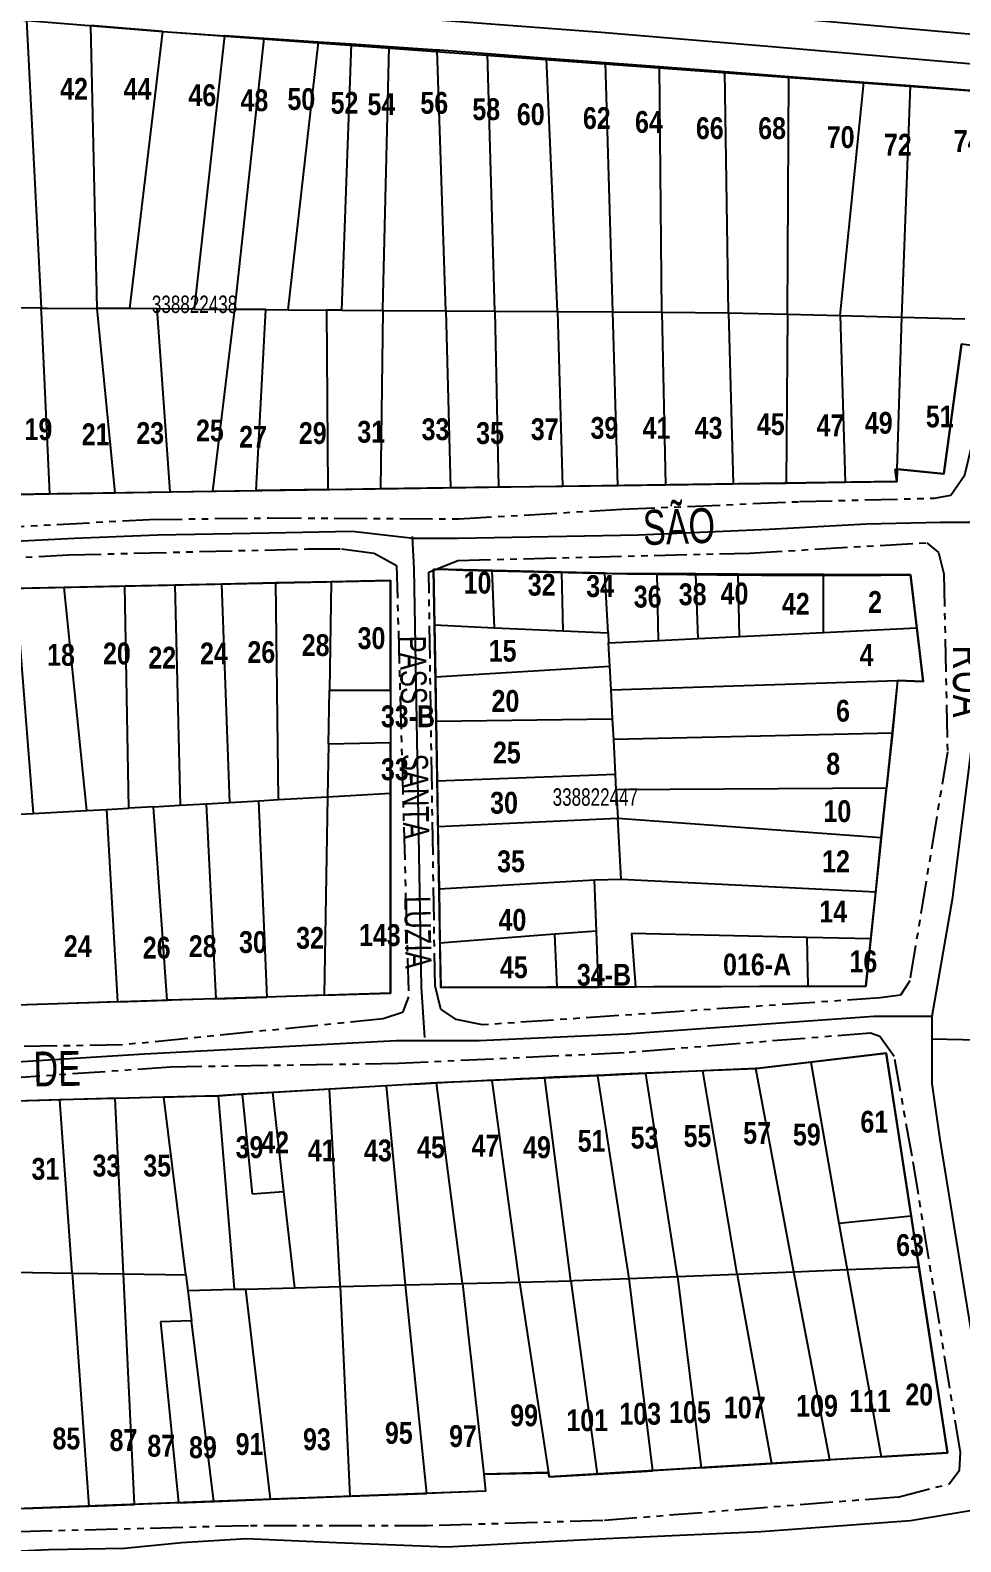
# Model space of a CAD drawing. Extents: x 204256 to 207861, y 4845615 to 4848347.
# Drawn here: x 205388.6 to 205495.3, y 4847165.6 to 4847338.8 of the extents above; entities that cross this region are included whole.
import ezdxf
from ezdxf.enums import TextEntityAlignment as Align

# ---------------------------------------------------------------- set-up
doc = ezdxf.new("R2010")
doc.units = 0
doc.header["$LTSCALE"] = 1.5
doc.header["$MEASUREMENT"] = 0
doc.linetypes.add('PHANTOMX2', pattern=[5, 2.5, -0.5, 0.5, -0.5, 0.5, -0.5])
for name, color, linetype in [('CD-MALHA-LOTES', 40, 'CONTINUOUS'), ('CD_TXT_QUADRA', 7, 'CONTINUOUS'), ('RU-QUADRAS', 210, 'CONTINUOUS'), ('SV-EIXO-ROD-ESTR', 7, 'CONTINUOUS'), ('SV-EIXO-RUA-N-PAV', 6, 'CONTINUOUS'), ('SV-RUA-NAO-PAV-S-GUIA-C-GUIA', 7, 'PHANTOMX2'), ('SV-RUA-PAVIM-S-GUIA-C-GUIA', 7, 'CONTINUOUS'), ('SV-TXT-RUA-N-PAV-S-GUIA-C-GUIA', 7, 'CONTINUOUS'), ('Th_NmrPort', 7, 'CONTINUOUS')]:
    doc.layers.add(name, color=color, linetype=linetype)
doc.styles.add('ARIAL', font='ARIAL.TTF')
doc.styles.get("Standard").update_dxf_attribs({"font": 'swisscbo.ttf'})

msp = doc.modelspace()

# ---------------------------------------------------------------- linework, layer by layer
at = {"layer": 'CD-MALHA-LOTES', "linetype": 'Continuous'}
for p, q in [((205388.21, 4847339.9), (205389.88, 4847306.94)), ((205403.82, 4847338.62), (205395.54, 4847339.3)), ((205395.54, 4847339.3), (205396.26, 4847306.89)), ((205400.05, 4847306.87), (205403.82, 4847338.62)), ((205403.82, 4847338.62), (205410.88, 4847338.14)), ((205410.88, 4847338.14), (205407.41, 4847306.82)), ((205415.46, 4847337.83), (205410.88, 4847338.14)), ((205412.07, 4847306.78), (205415.46, 4847337.83)), ((205421.67, 4847337.41), (205415.46, 4847337.83)), ((205418.18, 4847306.74), (205421.67, 4847337.41)), ((205425.44, 4847337.16), (205421.67, 4847337.41)), ((205424.33, 4847306.7), (205425.44, 4847337.16)), ((205429.77, 4847336.86), (205425.44, 4847337.16)), ((205429.06, 4847306.82), (205429.77, 4847336.86)), ((205435.27, 4847336.49), (205429.77, 4847336.86)), ((205435.55, 4847336.47), (205435.27, 4847336.49)), ((205436.25, 4847306.62), (205435.27, 4847336.49)), ((205441.03, 4847336.05), (205435.55, 4847336.47)), ((205447.79, 4847335.54), (205441.03, 4847336.05)), ((205441.86, 4847306.58), (205441.03, 4847336.05)), ((205454.55, 4847335.03), (205447.79, 4847335.54)), ((205449.06, 4847306.53), (205447.79, 4847335.54)), ((205460.73, 4847334.56), (205454.55, 4847335.03)), ((205455.4, 4847306.49), (205454.55, 4847335.03)), ((205468.23, 4847333.99), (205460.73, 4847334.56)), ((205461.02, 4847306.45), (205460.73, 4847334.56)), ((205475.56, 4847333.44), (205468.23, 4847333.99)), ((205468.65, 4847306.38), (205468.23, 4847333.99)), ((205475.41, 4847306.23), (205475.56, 4847333.44)), ((205484.15, 4847332.78), (205475.56, 4847333.44)), ((205481.46, 4847306.07), (205484.15, 4847332.78)), ((205489.5, 4847332.38), (205484.15, 4847332.78)), ((205488.52, 4847305.88), (205489.5, 4847332.38)), ((205499.24, 4847331.64), (205489.5, 4847332.38)), ((205389.88, 4847306.94), (205384.04, 4847306.99)), ((205389.91, 4847306.39), (205389.88, 4847306.94)), ((205389.88, 4847306.94), (205390.58, 4847306.93)), ((205390.58, 4847306.93), (205396.26, 4847306.89)), ((205400.05, 4847306.87), (205396.26, 4847306.89)), ((205396.26, 4847306.89), (205398.33, 4847285.77)), ((205403.19, 4847306.85), (205400.05, 4847306.87)), ((205404.67, 4847285.88), (205403.19, 4847306.85)), ((205407.41, 4847306.82), (205403.19, 4847306.85)), ((205407.41, 4847306.82), (205412.07, 4847306.78)), ((205409.55, 4847285.96), (205412.07, 4847306.78)), ((205415.64, 4847306.76), (205412.07, 4847306.78)), ((205414.54, 4847286.04), (205415.64, 4847306.76)), ((205415.64, 4847306.76), (205418.18, 4847306.74)), ((205418.18, 4847306.74), (205422.58, 4847306.71)), ((205422.58, 4847306.71), (205422.72, 4847286.17)), ((205424.33, 4847306.7), (205422.58, 4847306.71)), ((205424.33, 4847306.7), (205429.06, 4847306.67)), ((205429.06, 4847306.67), (205428.78, 4847286.26)), ((205429.06, 4847306.67), (205429.06, 4847306.82)), ((205429.06, 4847306.67), (205436.25, 4847306.62)), ((205436.25, 4847306.62), (205436.81, 4847286.37)), ((205436.25, 4847306.62), (205441.86, 4847306.58)), ((205441.86, 4847306.58), (205442.29, 4847286.44)), ((205441.86, 4847306.58), (205449.06, 4847306.53)), ((205449.06, 4847306.53), (205455.4, 4847306.49)), ((205449.06, 4847306.53), (205449.63, 4847286.54)), ((205390.88, 4847285.65), (205389.91, 4847306.39)), ((205455.96, 4847286.63), (205455.4, 4847306.49)), ((205455.4, 4847306.49), (205461.02, 4847306.45)), ((205461.02, 4847306.45), (205468.65, 4847306.38)), ((205461.02, 4847306.45), (205461.44, 4847286.7)), ((205468.65, 4847306.38), (205475.41, 4847306.23)), ((205468.65, 4847306.38), (205469.2, 4847286.81)), ((205475.41, 4847306.23), (205475.27, 4847286.89)), ((205475.41, 4847306.23), (205481.46, 4847306.07)), ((205481.46, 4847306.07), (205488.52, 4847305.88)), ((205481.46, 4847306.07), (205482.02, 4847286.98)), ((205487.99, 4847288.48), (205488.52, 4847305.88)), ((205488.52, 4847305.88), (205495.75, 4847305.69)), ((205493.33, 4847287.96), (205495.36, 4847302.81)), ((205487.95, 4847287.06), (205487.77, 4847288.5)), ((205487.77, 4847288.5), (205487.99, 4847288.48)), ((205487.99, 4847288.48), (205493.33, 4847287.96)), ((205390.88, 4847285.65), (205398.33, 4847285.77)), ((205398.33, 4847285.77), (205404.67, 4847285.88)), ((205404.67, 4847285.88), (205409.55, 4847285.96)), ((205409.55, 4847285.96), (205414.54, 4847286.04)), ((205422.72, 4847286.17), (205414.54, 4847286.04)), ((205422.72, 4847286.17), (205428.78, 4847286.26)), ((205428.78, 4847286.26), (205436.81, 4847286.37)), ((205436.81, 4847286.37), (205442.29, 4847286.44)), ((205442.29, 4847286.44), (205449.63, 4847286.54)), ((205449.63, 4847286.54), (205455.96, 4847286.63)), ((205455.96, 4847286.63), (205461.44, 4847286.7)), ((205461.44, 4847286.7), (205469.2, 4847286.81)), ((205469.2, 4847286.81), (205475.27, 4847286.89)), ((205475.27, 4847286.89), (205482.02, 4847286.98)), ((205482.02, 4847286.98), (205487.95, 4847287.06)), ((205385.27, 4847285.56), (205390.88, 4847285.65)), ((205416.78, 4847275.45), (205410.6, 4847275.32)), ((205423.12, 4847275.59), (205416.78, 4847275.45)), ((205417.09, 4847250.63), (205416.78, 4847275.45)), ((205423.12, 4847275.59), (205422.91, 4847263.17)), ((205429.91, 4847275.73), (205423.12, 4847275.59)), ((205429.91, 4847263.17), (205429.91, 4847275.73)), ((205441.57, 4847276.86), (205434.86, 4847277.03)), ((205434.86, 4847277.03), (205434.97, 4847270.64)), ((205441.84, 4847270.32), (205441.57, 4847276.86)), ((205449.55, 4847276.67), (205441.57, 4847276.86)), ((205449.69, 4847269.96), (205449.55, 4847276.67)), ((205454.48, 4847276.55), (205449.55, 4847276.67)), ((205454.85, 4847269.72), (205454.48, 4847276.55)), ((205454.76, 4847276.54), (205454.48, 4847276.55)), ((205460.48, 4847276.51), (205454.76, 4847276.54)), ((205460.63, 4847268.86), (205460.48, 4847276.51)), ((205464.9, 4847276.49), (205460.48, 4847276.51)), ((205465.17, 4847269.08), (205464.9, 4847276.49)), ((205469.78, 4847276.47), (205464.9, 4847276.49)), ((205469.92, 4847269.32), (205469.78, 4847276.47)), ((205479.56, 4847276.43), (205469.78, 4847276.47)), ((205479.56, 4847269.79), (205479.56, 4847276.43)), ((205489.51, 4847276.38), (205479.56, 4847276.43)), ((205490.24, 4847270.32), (205489.51, 4847276.38)), ((205392.52, 4847274.94), (205386.95, 4847274.82)), ((205386.95, 4847274.82), (205388.96, 4847249.05)), ((205399.49, 4847275.09), (205392.52, 4847274.94)), ((205395.12, 4847249.38), (205392.52, 4847274.94)), ((205405.2, 4847275.21), (205399.49, 4847275.09)), ((205399.95, 4847249.64), (205399.49, 4847275.09)), ((205410.6, 4847275.32), (205405.2, 4847275.21)), ((205405.2, 4847275.21), (205405.82, 4847249.98)), ((205411.51, 4847250.31), (205410.6, 4847275.32)), ((205434.97, 4847270.64), (205441.84, 4847270.32)), ((205434.97, 4847270.64), (205435.07, 4847264.68)), ((205441.84, 4847270.32), (205449.69, 4847269.96)), ((205479.56, 4847269.79), (205490.24, 4847270.32)), ((205490.98, 4847264.15), (205490.24, 4847270.32)), ((205449.69, 4847269.96), (205454.85, 4847269.72)), ((205454.85, 4847269.72), (205454.91, 4847268.57)), ((205454.91, 4847268.57), (205460.63, 4847268.86)), ((205455.05, 4847265.9), (205454.91, 4847268.57)), ((205460.63, 4847268.86), (205465.17, 4847269.08)), ((205465.17, 4847269.08), (205469.92, 4847269.32)), ((205469.92, 4847269.32), (205479.56, 4847269.79)), ((205435.07, 4847264.68), (205455.05, 4847265.9)), ((205455.19, 4847263.2), (205455.05, 4847265.9)), ((205435.07, 4847264.68), (205435.15, 4847259.6)), ((205455.19, 4847263.2), (205488.03, 4847264.26)), ((205488.03, 4847264.26), (205487.44, 4847258.23)), ((205488.03, 4847264.26), (205490.98, 4847264.15)), ((205422.81, 4847256.99), (205422.91, 4847263.17)), ((205422.91, 4847263.17), (205429.91, 4847263.17)), ((205429.91, 4847263.17), (205429.91, 4847257.12)), ((205455.37, 4847259.9), (205455.19, 4847263.2)), ((205435.15, 4847259.6), (205455.37, 4847259.9)), ((205455.5, 4847257.51), (205455.37, 4847259.9)), ((205435.15, 4847259.6), (205435.27, 4847252.76)), ((205487.44, 4847258.23), (205455.5, 4847257.51)), ((205487.44, 4847258.23), (205486.76, 4847251.92)), ((205422.81, 4847256.99), (205422.71, 4847250.96)), ((205429.91, 4847257.12), (205422.81, 4847256.99)), ((205429.91, 4847251.38), (205429.91, 4847257.12)), ((205455.71, 4847253.53), (205455.5, 4847257.51)), ((205435.27, 4847252.76), (205455.71, 4847253.53)), ((205455.8, 4847251.76), (205455.71, 4847253.53)), ((205422.71, 4847250.96), (205429.91, 4847251.38)), ((205429.91, 4847228.45), (205429.91, 4847251.38)), ((205435.27, 4847252.76), (205435.36, 4847247.55)), ((205486.76, 4847251.92), (205455.8, 4847251.76)), ((205455.8, 4847251.76), (205455.97, 4847248.49)), ((205486.17, 4847246.27), (205486.76, 4847251.92)), ((205388.96, 4847249.05), (205395.12, 4847249.38)), ((205395.12, 4847249.38), (205397.38, 4847249.5)), ((205397.38, 4847249.5), (205399.95, 4847249.64)), ((205397.38, 4847249.5), (205398.62, 4847227.46)), ((205402.77, 4847249.8), (205399.95, 4847249.64)), ((205402.77, 4847249.8), (205405.82, 4847249.98)), ((205404.31, 4847227.64), (205402.77, 4847249.8)), ((205405.82, 4847249.98), (205408.79, 4847250.15)), ((205408.79, 4847250.15), (205411.51, 4847250.31)), ((205408.79, 4847250.15), (205409.9, 4847227.81)), ((205411.51, 4847250.31), (205414.83, 4847250.5)), ((205414.83, 4847250.5), (205417.09, 4847250.63)), ((205415.77, 4847228), (205414.83, 4847250.5)), ((205417.09, 4847250.63), (205422.71, 4847250.96)), ((205422.71, 4847250.96), (205422.33, 4847228.21)), ((205385.81, 4847248.88), (205388.96, 4847249.05)), ((205435.36, 4847247.55), (205455.97, 4847248.49)), ((205456.35, 4847241.5), (205455.97, 4847248.49)), ((205455.97, 4847248.49), (205486.17, 4847246.27)), ((205435.36, 4847247.55), (205435.48, 4847240.39)), ((205485.53, 4847240.07), (205486.17, 4847246.27)), ((205435.48, 4847240.39), (205453.3, 4847241.44)), ((205453.3, 4847241.44), (205456.35, 4847241.5)), ((205453.52, 4847235.57), (205453.3, 4847241.44)), ((205456.35, 4847241.5), (205485.53, 4847240.07)), ((205435.48, 4847240.39), (205435.58, 4847234.2)), ((205484.97, 4847234.67), (205485.53, 4847240.07)), ((205453.52, 4847235.57), (205448.75, 4847235.21)), ((205453.75, 4847229.16), (205453.52, 4847235.57)), ((205448.75, 4847235.21), (205435.58, 4847234.2)), ((205435.58, 4847234.2), (205435.67, 4847229.1)), ((205449.01, 4847229.15), (205448.75, 4847235.21)), ((205477.62, 4847234.84), (205457.54, 4847235.3)), ((205457.54, 4847235.3), (205457.99, 4847229.18)), ((205477.62, 4847234.84), (205477.75, 4847229.24)), ((205484.97, 4847234.67), (205477.62, 4847234.84)), ((205484.41, 4847229.27), (205484.97, 4847234.67)), ((205435.67, 4847229.1), (205449.01, 4847229.15)), ((205449.01, 4847229.15), (205453.75, 4847229.16)), ((205453.75, 4847229.16), (205457.99, 4847229.18)), ((205457.99, 4847229.18), (205477.75, 4847229.24)), ((205477.75, 4847229.24), (205484.41, 4847229.27)), ((205398.62, 4847227.46), (205387.19, 4847227.09)), ((205398.62, 4847227.46), (205404.31, 4847227.64)), ((205409.9, 4847227.81), (205404.31, 4847227.64)), ((205409.9, 4847227.81), (205415.77, 4847228)), ((205422.33, 4847228.21), (205415.77, 4847228)), ((205422.33, 4847228.21), (205429.91, 4847228.45)), ((205478.09, 4847220.56), (205471.94, 4847219.82)), ((205486.73, 4847221.6), (205478.09, 4847220.56)), ((205478.09, 4847220.56), (205481.31, 4847202.09)), ((205489.58, 4847202.95), (205486.73, 4847221.6)), ((205441.56, 4847218.46), (205435.19, 4847218.18)), ((205447.61, 4847218.73), (205441.56, 4847218.46)), ((205444.7, 4847195.36), (205441.56, 4847218.46)), ((205453.67, 4847219), (205447.61, 4847218.73)), ((205450.57, 4847195.51), (205447.61, 4847218.73)), ((205459.2, 4847219.25), (205453.67, 4847219)), ((205457.28, 4847195.78), (205453.67, 4847219)), ((205465.72, 4847219.54), (205459.2, 4847219.25)), ((205462.82, 4847196), (205459.2, 4847219.25)), ((205471.77, 4847219.81), (205465.72, 4847219.54)), ((205469.65, 4847196.28), (205465.72, 4847219.54)), ((205471.94, 4847219.82), (205471.77, 4847219.81)), ((205476.15, 4847196.54), (205471.77, 4847219.81)), ((205403.96, 4847216.55), (205398.35, 4847216.4)), ((205410.22, 4847216.71), (205403.96, 4847216.55)), ((205406.47, 4847196.18), (205403.96, 4847216.55)), ((205412.91, 4847216.87), (205410.22, 4847216.71)), ((205412.03, 4847194.53), (205410.22, 4847216.71)), ((205416.42, 4847217.08), (205412.91, 4847216.87)), ((205412.91, 4847216.87), (205414.06, 4847205.46)), ((205422.91, 4847217.46), (205416.42, 4847217.08)), ((205417.71, 4847205.74), (205416.42, 4847217.08)), ((205429.46, 4847217.84), (205422.91, 4847217.46)), ((205424.17, 4847195.02), (205422.91, 4847217.46)), ((205435.19, 4847218.18), (205429.46, 4847217.84)), ((205431.63, 4847195.03), (205429.46, 4847217.84)), ((205438.19, 4847195.2), (205435.19, 4847218.18)), ((205392.02, 4847216.23), (205385.67, 4847216.06)), ((205398.35, 4847216.4), (205392.02, 4847216.23)), ((205393.44, 4847196.39), (205392.02, 4847216.23)), ((205399.32, 4847196.29), (205398.35, 4847216.4)), ((205414.06, 4847205.46), (205417.71, 4847205.74)), ((205418.97, 4847194.7), (205417.71, 4847205.74)), ((205481.31, 4847202.09), (205489.58, 4847202.95)), ((205490.48, 4847197.12), (205489.58, 4847202.95)), ((205481.31, 4847202.09), (205482.24, 4847196.79)), ((205386.6, 4847196.49), (205393.44, 4847196.39)), ((205393.44, 4847196.39), (205399.32, 4847196.29)), ((205393.44, 4847196.39), (205395.35, 4847169.69)), ((205400.6, 4847169.89), (205399.32, 4847196.29)), ((205399.32, 4847196.29), (205406.47, 4847196.18)), ((205406.47, 4847196.18), (205406.69, 4847194.39)), ((205450.93, 4847195.52), (205457.28, 4847195.78)), ((205457.28, 4847195.78), (205462.82, 4847196)), ((205459.98, 4847173.75), (205457.28, 4847195.78)), ((205462.82, 4847196), (205469.65, 4847196.28)), ((205462.82, 4847196), (205465.53, 4847174.08)), ((205469.65, 4847196.28), (205476.15, 4847196.54)), ((205469.65, 4847196.28), (205469.7, 4847196.01)), ((205469.7, 4847196.01), (205473.58, 4847174.57)), ((205476.15, 4847196.54), (205482.24, 4847196.79)), ((205480.27, 4847174.98), (205476.15, 4847196.54)), ((205482.24, 4847196.79), (205490.48, 4847197.12)), ((205482.24, 4847196.79), (205486.16, 4847175.33)), ((205493.74, 4847175.79), (205490.48, 4847197.12)), ((205406.69, 4847194.39), (205412.03, 4847194.53)), ((205406.69, 4847194.39), (205407.12, 4847190.93)), ((205412.03, 4847194.53), (205413.32, 4847194.56)), ((205413.32, 4847194.56), (205418.97, 4847194.7)), ((205413.32, 4847194.56), (205416.14, 4847170.47)), ((205418.97, 4847194.7), (205424.18, 4847194.84)), ((205424.18, 4847194.84), (205424.17, 4847195.02)), ((205424.18, 4847194.84), (205431.63, 4847195.03)), ((205425.31, 4847170.82), (205424.18, 4847194.84)), ((205431.63, 4847195.03), (205438.19, 4847195.2)), ((205434.07, 4847171.15), (205431.63, 4847195.03)), ((205438.19, 4847195.2), (205444.7, 4847195.36)), ((205438.19, 4847195.2), (205440.61, 4847173.35)), ((205444.7, 4847195.36), (205450.57, 4847195.51)), ((205444.7, 4847195.36), (205448.04, 4847173.51)), ((205450.57, 4847195.51), (205450.93, 4847195.52)), ((205450.57, 4847195.51), (205453.6, 4847173.36)), ((205407.12, 4847190.93), (205403.55, 4847190.79)), ((205403.55, 4847190.79), (205405.64, 4847170.08)), ((205409.67, 4847170.23), (205407.12, 4847190.93)), ((205473.58, 4847174.57), (205480.27, 4847174.98)), ((205486.16, 4847175.33), (205480.27, 4847174.98)), ((205486.16, 4847175.33), (205493.74, 4847175.79)), ((205440.61, 4847173.35), (205448.04, 4847173.51)), ((205440.61, 4847173.35), (205440.82, 4847171.39)), ((205448.04, 4847173.51), (205448.11, 4847173.03)), ((205448.11, 4847173.03), (205453.6, 4847173.36)), ((205453.6, 4847173.36), (205459.98, 4847173.75)), ((205465.53, 4847174.08), (205459.98, 4847173.75)), ((205465.53, 4847174.08), (205473.58, 4847174.57)), ((205395.35, 4847169.69), (205400.6, 4847169.89)), ((205405.64, 4847170.08), (205400.6, 4847169.89)), ((205405.64, 4847170.08), (205409.67, 4847170.23)), ((205409.67, 4847170.23), (205416.14, 4847170.47)), ((205416.14, 4847170.47), (205425.31, 4847170.82)), ((205425.31, 4847170.82), (205434.07, 4847171.15)), ((205440.82, 4847171.39), (205434.07, 4847171.15)), ((205387.88, 4847169.41), (205395.35, 4847169.69))]:
    msp.add_line(p, q, dxfattribs=at)
at = {"layer": 'RU-QUADRAS', "color": 6, "linetype": 'Continuous'}
for points in [[(205329.92, 4847285.27), (205333.8, 4847344.34), (205403.84, 4847338.62), (205499.24, 4847331.64), (205499.6, 4847334.32), (205504.07, 4847333.78), (205499.24, 4847302.28), (205495.36, 4847302.81), (205493.33, 4847287.96), (205487.99, 4847288.48), (205487.95, 4847287.06), (205378.74, 4847285.46, -0.012037)], [(205434.86, 4847277.03, 0.009804), (205489.51, 4847276.38), (205490.98, 4847264.15), (205488.03, 4847264.26), (205484.41, 4847229.27), (205435.67, 4847229.1)]]:
    msp.add_lwpolyline(points, format="xyb", close=True, dxfattribs=at)
msp.add_lwpolyline([(205327.22, 4847272.47), (205337.34, 4847273.03), (205344.19, 4847274.52), (205367.69, 4847274.42), (205429.91, 4847275.73), (205429.91, 4847228.45), (205363.19, 4847226.33), (205363.18, 4847225.03), (205328.48, 4847226.28)], close=True, dxfattribs=at)
msp.add_lwpolyline([(205328.37, 4847213.79, -0.007328), (205410.22, 4847216.71, -0.007172), (205471.77, 4847219.81), (205486.73, 4847221.6), (205493.74, 4847175.79), (205448.11, 4847173.03), (205448.03, 4847173.53), (205440.6, 4847173.35), (205440.82, 4847171.39), (205375.66, 4847168.95)], format="xyb", dxfattribs=at)
at = {"layer": 'SV-EIXO-ROD-ESTR'}
msp.add_lwpolyline([(205796.36, 4847316.64), (205793.83, 4847316.34), (205787.32, 4847315.84), (205779.57, 4847315.84), (205770.06, 4847316.09), (205754.05, 4847316.84), (205748.79, 4847317.34), (205721.31, 4847319.9), (205701.6, 4847321.73), (205681.39, 4847323.25), (205672.36, 4847323.84), (205642.11, 4847326.75), (205611.81, 4847328.85), (205578.15, 4847331.73), (205551.38, 4847333.73), (205523.36, 4847336.23), (205514.91, 4847336.77), (205506.91, 4847337.28), (205502.67, 4847337.73), (205477.2, 4847339.98), (205455.18, 4847341.98), (205419.65, 4847344.74), (205388.5, 4847346.74)], dxfattribs=at)
at = {"layer": 'SV-EIXO-RUA-N-PAV'}
for points in [[(205506.91, 4847337.28), (205505.85, 4847328.36), (205502.64, 4847308.52), (205500.15, 4847296.59), (205498.19, 4847286.45), (205497.13, 4847279.15), (205497.13, 4847274.52), (205496.59, 4847257.35), (205494.28, 4847239.19), (205491.97, 4847225.8), (205491.97, 4847223.17), (205491.97, 4847218.1), (205492.86, 4847211.7), (205496.42, 4847189.81), (205498.19, 4847178.59), (205499.84, 4847169.64), (205502.11, 4847160.17)], [(205324.93, 4847277.88), (205336.09, 4847278.08), (205360.46, 4847278.91), (205393.71, 4847280.56), (205403.21, 4847280.97), (205416.01, 4847281.18), (205425.51, 4847281.39), (205432.53, 4847280.56), (205437.69, 4847280.56), (205458.35, 4847280.97), (205473.32, 4847281.59), (205484.47, 4847282.21), (205492.94, 4847282.42), (205497.48, 4847282.42)], [(205433.87, 4847223.36), (205433.46, 4847229.14), (205432.63, 4847277.05), (205432.43, 4847280.77)], [(205491.97, 4847225.8), (205485.32, 4847225.8), (205456.95, 4847223.75), (205440.07, 4847222.99), (205430.61, 4847222.99), (205401.72, 4847221.45), (205376.67, 4847219.92), (205354.42, 4847220.18), (205335.12, 4847219.41), (205322, 4847220.32), (205318.76, 4847220.18)], [(205642.35, 4847194.04), (205635.84, 4847195.61), (205627.1, 4847197.73), (205616.07, 4847200.02), (205606.19, 4847202.09), (205592.86, 4847206.23), (205579.07, 4847208.3), (205570.57, 4847208.53), (205561.38, 4847211.05), (205551.04, 4847213.81), (205540.01, 4847217.26), (205529.44, 4847220.7), (205523, 4847221.9), (205518.97, 4847222.4), (205512.56, 4847222.81), (205503.24, 4847222.71), (205497.27, 4847223.06), (205491.97, 4847223.17)], [(205385.15, 4847164.46), (205390.72, 4847164.71), (205399.45, 4847164.87), (205405.96, 4847165.51), (205413.41, 4847165.98), (205423.73, 4847165.51), (205436.35, 4847165.03), (205454.6, 4847165.98), (205472.37, 4847166.78), (205489.51, 4847168.05), (205496.57, 4847169.24), (205499.84, 4847169.64)]]:
    msp.add_lwpolyline(points, dxfattribs=at)
at = {"layer": 'SV-RUA-NAO-PAV-S-GUIA-C-GUIA'}
for points in [[(205331.6, 4847347.64), (205328.2, 4847281.67), (205328.89, 4847280.16), (205335.94, 4847279.95), (205376.72, 4847281.35), (205402.29, 4847282.72), (205415.98, 4847282.9), (205437.75, 4847282.79), (205456.45, 4847283.89), (205476.78, 4847284.76), (205492.26, 4847285.17), (205494.13, 4847285.49), (205495.75, 4847287.84), (205497.18, 4847293.73), (205503.51, 4847327.89), (205504.05, 4847334.24)], [(205488.07, 4847170.73), (205493.93, 4847172.23), (205495.13, 4847173.82), (205495.23, 4847175.82), (205489.7, 4847209.8), (205487.64, 4847221.21), (205485.99, 4847223.49), (205484.93, 4847223.87), (205456.7, 4847221.62), (205430.81, 4847220.38), (205404.7, 4847219.98), (205378.94, 4847218.18)], [(205488.07, 4847170.73), (205454.25, 4847168.03), (205434.14, 4847167.44), (205413.63, 4847167.44), (205384.91, 4847166.68), (205360.39, 4847166.65), (205326.99, 4847166.1), (205296.46, 4847166.44), (205264.95, 4847168.52), (205237.25, 4847171.89), (205209.28, 4847177.11), (205184.6, 4847180.57), (205171.12, 4847181.69), (205164.43, 4847182.65), (205160.56, 4847183), (205152.56, 4847183.29), (205134.47, 4847183.42), (205114.02, 4847183.72), (205078.39, 4847184.24), (205052.02, 4847182.88), (205047.49, 4847183.46), (205046.47, 4847187.09), (205046.6, 4847207.41)]]:
    msp.add_lwpolyline(points, dxfattribs=at)
for points in [[(205428.04, 4847278.85), (205430.61, 4847277.45), (205431.99, 4847228.03), (205431.28, 4847226.25), (205429.07, 4847225.5), (205399.2, 4847222.52), (205375.79, 4847222.16), (205353.25, 4847222.66), (205327.9, 4847223.14), (205324.97, 4847223.88), (205324.37, 4847226.29), (205324.02, 4847248.91), (205326.05, 4847271.08), (205326.24, 4847273.58), (205326.78, 4847274.95), (205328.63, 4847275.36), (205359.66, 4847276.9), (205393.02, 4847278.67), (205420.42, 4847279.34), (205424.31, 4847279.34)], [(205434.3, 4847276.7), (205437.65, 4847278.02), (205471.05, 4847278.87), (205491.37, 4847280.06), (205492.71, 4847278.93), (205493.34, 4847276.5), (205493.74, 4847256.1), (205489.43, 4847229.85), (205488.38, 4847228.24), (205486.03, 4847227.91), (205440.45, 4847224.82), (205437.44, 4847225.43), (205435.68, 4847226.63), (205435.02, 4847229.3)]]:
    msp.add_lwpolyline(points, close=True, dxfattribs=at)
at = {"layer": 'SV-RUA-PAVIM-S-GUIA-C-GUIA'}
msp.add_lwpolyline([(205504.05, 4847334.24), (205502.8, 4847334.34), (205476.32, 4847336.65), (205454.05, 4847338.51), (205418.64, 4847341.19), (205387.65, 4847343.61), (205357.8, 4847345.81), (205331.16, 4847347.67)], dxfattribs=at)

# ---------------------------------------------------------------- texts
at = {"layer": 'CD_TXT_QUADRA', "linetype": 'Continuous', "style": 'ARIAL', "width": 0.7}
for s, p in [('338822438', (205402.57, 4847306.37)), ('338822447', (205448.5, 4847249.92))]:
    msp.add_text(s, height=2, dxfattribs=at).set_placement(p)
at = {"layer": 'SV-TXT-RUA-N-PAV-S-GUIA-C-GUIA', "style": 'ARIAL', "width": 0.7}
for s, height, rotation, p in [('SÃO', 4, 2, (205458.92, 4847279.78)), ('PASS.      SANTA        LUZIA', 3, 271, (205430.97, 4847269.38)), ('RUA', 4, 270, (205494.38, 4847268.3)), ('7                              DE', 4, 1, (205354.27, 4847217.15))]:
    msp.add_text(s, height=height, rotation=rotation, dxfattribs=at).set_placement(p)
at = {"layer": 'Th_NmrPort', "color": 1}
for s, p in [('42', (205392.06, 4847332.05)), ('44', (205399.34, 4847332.05)), ('46', (205406.76, 4847331.32)), ('48', (205412.73, 4847330.74)), ('50', (205418.11, 4847330.88)), ('52', (205423.06, 4847330.45)), ('54', (205427.28, 4847330.3)), ('56', (205433.34, 4847330.45)), ('58', (205439.3, 4847329.72)), ('60', (205444.4, 4847329.14)), ('62', (205451.97, 4847328.7)), ('64', (205457.94, 4847328.26)), ('66', (205464.92, 4847327.54)), ('68', (205472.06, 4847327.54)), ('70', (205479.92, 4847326.52)), ('74', (205494.47, 4847326.08)), ('72', (205486.47, 4847325.65)), ('39', (205452.84, 4847293.21)), ('41', (205458.81, 4847293.21)), ('43', (205464.78, 4847293.21)), ('45', (205471.91, 4847293.64)), ('47', (205478.75, 4847293.5)), ('49', (205484.28, 4847293.79)), ('51', (205491.27, 4847294.52)), ('19', (205387.98, 4847293.06)), ('21', (205394.53, 4847292.48)), ('23', (205400.79, 4847292.62)), ('25', (205407.63, 4847292.92)), ('27', (205412.58, 4847292.19)), ('29', (205419.42, 4847292.62)), ('31', (205426.12, 4847292.77)), ('33', (205433.48, 4847293.06)), ('35', (205439.74, 4847292.62)), ('37', (205446, 4847293.06)), ('10', (205438.3, 4847275.48)), ('32', (205445.65, 4847275.25)), ('34', (205452.35, 4847275.09)), ('38', (205462.95, 4847274.15)), ('40', (205467.75, 4847274.24)), ('36', (205457.8, 4847273.88)), ('42', (205474.78, 4847273.06)), ('2', (205484.65, 4847273.27)), ('30', (205426.15, 4847269.13)), ('18', (205390.57, 4847267.21)), ('20', (205396.97, 4847267.37)), ('24', (205408.09, 4847267.37)), ('26', (205413.52, 4847267.53)), ('28', (205419.75, 4847268.33)), ('15', (205441.18, 4847267.68)), ('4', (205483.69, 4847267.2)), ('22', (205402.17, 4847266.89)), ('20', (205441.5, 4847261.93)), ('6', (205480.98, 4847260.81)), ('33-B', (205428.82, 4847260.17)), ('25', (205441.66, 4847256.02)), ('33', (205428.82, 4847254.1)), ('8', (205479.86, 4847254.74)), ('30', (205441.34, 4847250.27)), ('10', (205479.54, 4847249.31)), ('35', (205442.14, 4847243.56)), ('12', (205479.38, 4847243.56)), ('14', (205479.06, 4847237.81)), ('40', (205442.3, 4847236.85)), ('30', (205412.56, 4847234.31)), ('32', (205419.11, 4847234.79)), ('143', (205426.31, 4847235.11)), ('24', (205392.49, 4847233.83)), ('26', (205401.53, 4847233.67)), ('28', (205406.81, 4847233.83)), ('45', (205442.46, 4847231.42)), ('016-A', (205468.03, 4847231.74)), ('16', (205482.52, 4847232.1)), ('34-B', (205451.28, 4847230.56)), ('61', (205483.77, 4847213.73)), ('53', (205457.44, 4847211.9)), ('55', (205463.51, 4847212.09)), ('57', (205470.34, 4847212.44)), ('59', (205476.04, 4847212.26)), ('39', (205412.17, 4847210.81)), ('42', (205415.11, 4847211.36)), ('41', (205420.45, 4847210.44)), ('43', (205426.89, 4847210.44)), ('45', (205432.97, 4847210.8)), ('47', (205439.22, 4847210.98)), ('49', (205445.11, 4847210.8)), ('51', (205451.37, 4847211.54)), ('31', (205388.78, 4847208.33)), ('33', (205395.77, 4847208.7)), ('35', (205401.59, 4847208.7)), ('63', (205487.87, 4847199.6)), ('20', (205488.92, 4847182.48)), ('107', (205468.13, 4847181)), ('109', (205476.41, 4847181.19)), ('111', (205482.48, 4847181.74)), ('99', (205443.64, 4847180.09)), ('101', (205450.08, 4847179.53)), ('103', (205456.15, 4847180.28)), ('105', (205461.85, 4847180.46)), ('85', (205391.18, 4847177.44)), ('87', (205397.72, 4847177.26)), ('93', (205419.89, 4847177.35)), ('95', (205429.28, 4847178.08)), ('97', (205436.64, 4847177.71)), ('87', (205402.05, 4847176.61)), ('89', (205406.83, 4847176.43)), ('91', (205412.17, 4847176.8))]:
    msp.add_text(s, height=2.5, dxfattribs=at).set_placement(p, align=Align.MIDDLE_LEFT)

doc.saveas('drawing.dxf')
